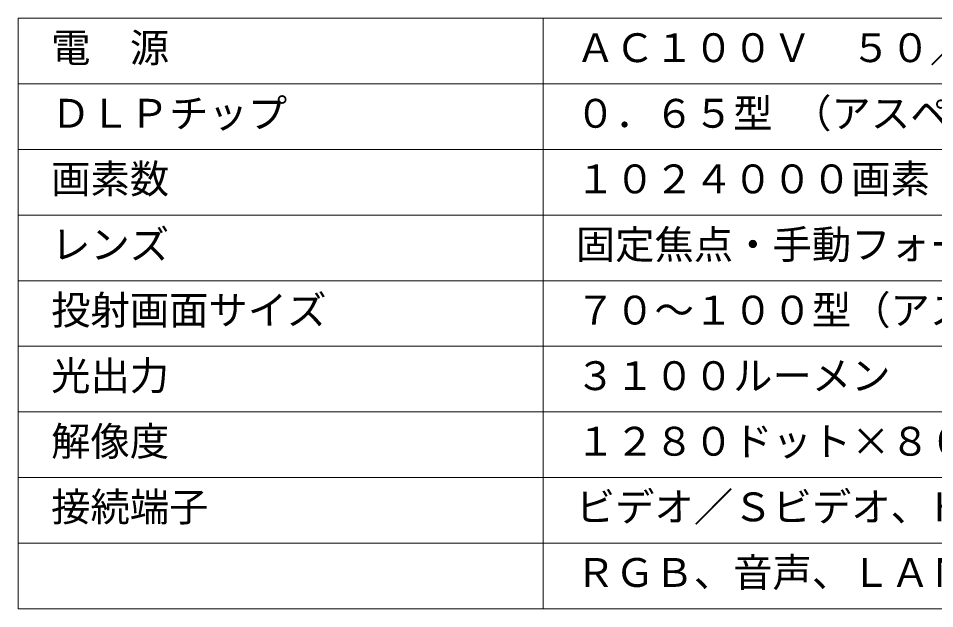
# Model space of a CAD drawing. Units: millimetres, scale not verified. Extents: x -62 to 63, y -56 to 57.
# Drawn here: x -62.5 to 7.4, y -56.5 to -11.5 of the extents above; entities that cross this region are included whole.
import ezdxf
from ezdxf.enums import TextEntityAlignment as Align

# ---------------------------------------------------------------- set-up
doc = ezdxf.new("R2010")
doc.units = ezdxf.units.MM
doc.header["$LTSCALE"] = 0.125
doc.layers.add('0-1_WAKU', color=1, linetype='Continuous', lineweight=18)
doc.layers.add('0-4_MOJI1', color=7, linetype='Continuous')
doc.styles.add('ＭＳ ゴシック', font='')
doc.styles.get('ＭＳ ゴシック').set_extended_font_data('MS Gothic')

msp = doc.modelspace()

# ---------------------------------------------------------------- linework, layer by layer
at = {"layer": '0-1_WAKU', "color": 4}
for p, q in [((-62.4952, -11.4911), (-62.4952, -56.4911)), ((-62.4952, -11.4911), (62.5048, -11.4911)), ((-22.4952, -11.4911), (-22.4952, -56.4911)), ((62.5048, -56.4911), (-62.4952, -56.4911))]:
    msp.add_line(p, q, dxfattribs=at)
at = {"layer": '0-1_WAKU'}
for p, q in [((-62.4952, -16.4911), (62.5048, -16.4911)), ((-62.4952, -21.4911), (62.5048, -21.4911)), ((-62.4952, -26.4911), (62.5048, -26.4911)), ((-62.4952, -31.4911), (62.5048, -31.4911)), ((-62.4952, -36.4911), (62.5048, -36.4911)), ((-62.4952, -41.4911), (62.5048, -41.4911)), ((-62.4952, -46.4911), (62.5048, -46.4911)), ((-62.4952, -51.4911), (62.5048, -51.4911))]:
    msp.add_line(p, q, dxfattribs=at)

# ---------------------------------------------------------------- texts
at = {"layer": '0-4_MOJI1', "style": 'ＭＳ ゴシック'}
for s, p in [('電\u3000源', (-59.9952, -15.4911)), ('ＡＣ１００Ｖ\u3000５０／６０Ｈｚ', (-19.9952, -15.4911)), ('ＤＬＰチップ', (-59.9952, -20.4911)), ('０．６５型 （アスペクト比１６：１０時）', (-19.9952, -20.4911)), ('画素数', (-59.9952, -25.4911)), ('１０２４０００画素', (-19.9952, -25.4911)), ('レンズ', (-59.9952, -30.4911)), ('固定焦点・手動フォーカス', (-19.9952, -30.4911)), ('投射画面サイズ', (-59.9952, -35.4911)), ('７０～１００型（アスペクト比１６：１０時）', (-19.9952, -35.4911)), ('光出力', (-59.9952, -40.4911)), ('３１００ルーメン', (-19.9952, -40.4911)), ('解像度', (-59.9952, -45.4911)), ('１２８０ドット×８００ドット', (-19.9952, -45.4911)), ('接続端子', (-59.9952, -50.4911)), ('ビデオ／Ｓビデオ、ＨＤＭＩ、ＰＣ', (-19.9952, -50.4911)), ('ＲＧＢ、音声、ＬＡＮ', (-19.9952, -55.4911))]:
    msp.add_text(s, height=2.199, dxfattribs=at).set_placement(p, align=Align.BOTTOM_LEFT)

doc.saveas('drawing.dxf')
